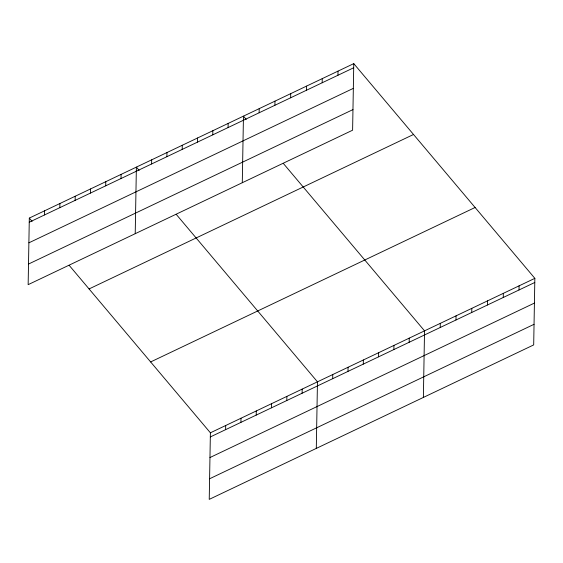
<?xml version="1.0" encoding="UTF-8"?>
<svg xmlns="http://www.w3.org/2000/svg" width="563" height="563" viewBox="0 0 563 563"><rect width="100%" height="100%" fill="white"/><g stroke="black" fill="none" stroke-linecap="round" stroke-linejoin="round"><path stroke-width="0.84" d="M29.311 218.085L28.15 284.66L352.607 130.201L353.768 63.626L29.311 218.085L32.077 221.365M44.533 214.939L44.611 210.801M59.833 207.663L59.903 203.524M75.125 200.379L75.203 196.241M90.425 193.095L90.495 188.957M105.717 185.818L105.788 181.673M121.017 178.534L121.087 174.396M135.219 233.687L136.38 167.112L139.145 170.392M151.609 163.974L151.679 159.829M166.901 156.69L166.972 152.552M182.194 149.406L182.271 145.268M197.493 142.129L197.564 137.984M212.786 134.846L212.863 130.707M69.15 265.321L210.393 432.799L209.232 499.374L533.689 344.915L534.85 278.34L353.768 63.626M228.085 127.562L228.156 123.424M225.615 429.653L225.693 425.515M242.287 182.715L243.455 116.14L246.221 119.426M240.915 422.377L240.985 418.232M259.142 112.783L259.212 108.638M256.207 415.093L256.285 410.955M274.899 105.281L274.969 101.136M271.507 407.809L271.577 403.671M290.656 97.779L290.733 93.634M286.799 400.532L286.877 396.387M306.42 90.277L306.49 86.132M302.099 393.248L302.169 389.11M322.177 82.775L322.247 78.63M316.3 448.401L317.462 381.827L176.219 214.348M332.691 378.688L332.761 374.543M337.934 75.273L338.011 71.128M347.983 371.404L348.054 367.266M363.283 364.12L363.353 359.982M378.575 356.843L378.646 352.698M393.875 349.56L393.945 345.422M409.167 342.276L409.238 338.138M423.376 397.429L424.537 330.854L283.288 163.383M440.224 327.497L440.294 323.352M455.981 319.995L456.051 315.85M471.738 312.493L471.815 308.348M487.502 304.991L487.572 300.846M503.259 297.489L503.329 293.344M519.016 289.98L519.093 285.842M29.241 222.223L353.698 67.764M28.882 242.829L353.332 88.37M28.509 264.054L352.966 109.602M89.067 288.939L413.524 134.48M150.638 361.946L475.095 207.487M210.393 432.799L534.85 278.34M210.323 436.937L534.78 282.478M209.964 457.543L534.421 303.084M209.591 478.768L534.048 324.309"/></g></svg>
